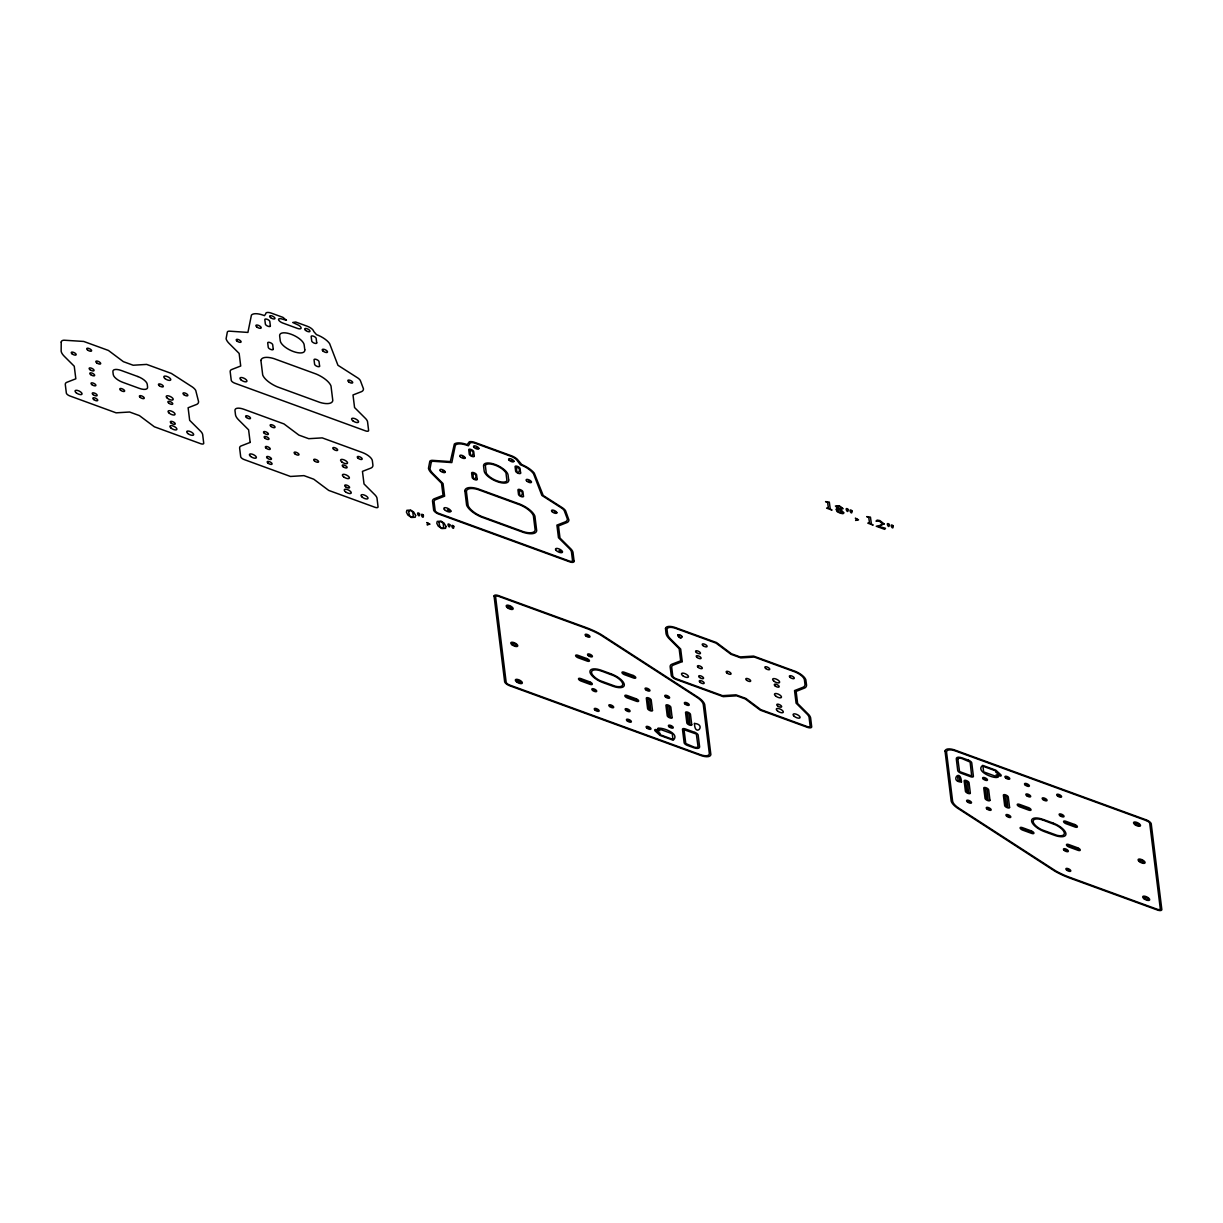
<?xml version="1.0" encoding="UTF-8"?>
<svg xmlns="http://www.w3.org/2000/svg" width="1223" height="1223" viewBox="0 0 1223 1223"><rect width="100%" height="100%" fill="white"/><g stroke="black" fill="none" stroke-linecap="round" stroke-linejoin="round"><path stroke-width="1.5" d="M476.221 447.496L478.881 448.459M511.26 460.276L513.92 461.254M462.462 456.836L465.122 457.799M528.779 481.036L531.455 482M442.558 470.993L445.233 471.971M554.187 511.734L556.847 512.697M447.373 509.823L450.874 511.107M558.987 550.564L562.488 551.833M672.94 739.395L660.282 734.778L660.084 733.387L656.292 730.635L659.747 730.727L659.564 729.122L672.253 733.754L672.956 739.395M260.912 360.449L262.7 374.941A17.458 6.986 26 0 0 277.3 386.85L319.906 402.413A17.458 6.986 26 0 0 332.794 400.517L331.005 386.025A17.458 6.986 26 0 0 316.405 374.116L273.799 358.568A17.458 6.986 26 0 0 260.912 360.449M464.816 490.606L466.605 505.099A17.458 6.986 26 0 0 481.205 517.008L523.811 532.555A17.458 6.986 26 0 0 536.698 530.675L534.91 516.182A17.458 6.986 26 0 0 520.31 504.273L477.704 488.726A17.458 6.986 26 0 0 464.816 490.606M466.376 491.279L468.149 505.573A15.746 6.314 26 0 0 481.312 516.305L523.52 531.715A15.746 6.314 26 0 0 535.139 530.018L533.381 515.724A15.746 6.314 26 0 0 520.203 504.977L478.01 489.582A15.746 6.314 26 0 0 466.376 491.279M494.046 595.968L504.671 681.93A5.32 2.125 26 0 0 509.12 685.568L701.956 755.906A12.077 4.831 26 0 0 710.869 754.606L704.708 704.494A14.6 5.84 26 0 0 698.73 697.706L600.906 634.355A40.512 16.22 26 0 0 586.276 627.598L497.96 595.402A5.32 2.125 26 0 0 494.046 595.968M574.091 561.189L574.091 561.464A5.32 2.125 26 0 1 570.163 562.03L438.109 513.859A5.32 2.125 26 0 1 433.661 510.22L432.514 501.109A13.331 5.335 26 0 1 434.272 498.755L443.032 495.346L441.534 483.268L430.955 472.659A17.948 7.185 26 0 1 428.463 468.317L429.808 461.27A8.072 3.226 26 0 1 432.407 460.337L450.339 461.575L454.36 443.98A16.403 6.574 26 0 1 465.81 444.148L467.14 444.606L469.311 441.793A8.316 3.333 26 0 1 474.157 442.176L512.131 456.026A8.316 3.333 26 0 1 517.36 459.328L521.793 464.572A16.403 6.574 26 0 1 534.283 473.133L543.211 495.468L562.519 507.82A8.072 3.226 26 0 1 565.622 510.832L568.924 519.989A17.917 7.17 26 0 1 567.334 522.42L558.498 525.936L559.996 538.028L571.217 549.249A13.361 5.351 26 0 1 573.006 552.383L574.091 561.189M665.495 628.515L666.015 633.376A17.886 7.17 26 0 0 668.584 638.116L679.147 648.725L680.661 660.817L671.901 664.211A13.285 5.32 26 0 0 670.158 666.887L671.289 675.677A5.32 2.125 26 0 0 675.723 679.3L723.221 696.651L736.674 695.826L745.342 698.99L760.324 710.196L807.776 727.486A5.32 2.125 26 0 0 811.705 726.921L810.62 717.84A13.361 5.351 26 0 0 808.846 714.706L797.625 703.485L796.127 691.408L804.948 687.876A17.948 7.185 26 0 0 806.553 685.048L805.819 679.713A12.016 4.816 26 0 0 795.76 671.503L753.628 656.094L740.144 656.919L731.476 653.755L716.525 642.549L674.377 627.216A12.016 4.816 26 0 0 665.495 628.515M684.039 729.825L685.782 743.553L694.022 747.07A5.427 2.171 26 0 0 698.027 746.489L696.346 734.045L684.07 729.749M945.027 751.014L951.173 801.126A14.6 5.84 26 0 0 957.15 807.914L1054.975 871.265A40.512 16.22 26 0 0 1069.605 878.022L1157.921 910.218A5.32 2.125 26 0 0 1161.85 909.652L1151.225 823.675A5.32 2.125 26 0 0 1146.777 820.052L953.94 749.714A12.077 4.831 26 0 0 945.027 751.014M957.854 759.131L959.551 771.575L971.689 775.994L970.114 762.067L961.859 758.55A5.427 2.171 26 0 0 957.854 759.131M61.226 342.104L61.15 351.108A16.189 6.482 26 0 0 64.33 356.336L74.251 366.227L75.826 378.794L67.143 382.188A11.588 4.647 26 0 0 65.308 384.634L66.348 393.087A3.608 1.452 26 0 0 69.849 395.946L116.124 412.839L129.592 412.013L139.391 415.591L154.373 426.796L200.633 443.674A3.608 1.452 26 0 0 203.721 443.215L202.651 434.471A11.588 4.647 26 0 0 200.052 430.679L189.672 420.345L188.113 407.763L196.414 404.523A16.189 6.482 26 0 0 198.569 401.618L195.741 390.458A9.738 3.898 26 0 0 192.531 387.095L171.327 373.412L146.653 364.408L133.169 365.234L123.355 361.656L108.419 350.451L83.714 341.446L64.055 340.208A9.738 3.898 26 0 0 61.41 341.431L61.226 342.104M408.543 511.29L409.522 515.724L411.417 517.161L413.374 516.809L412.793 512.208L410.638 510.434L408.543 511.29M438.904 522.374L439.883 526.807L441.778 528.244L443.75 527.893L443.154 523.276L440.999 521.502L438.904 522.374M828.323 507.56L826.641 508.141L832.022 510.113L830.249 508.967L829.316 502.133L825.586 501.598L827.619 502.638L828.323 507.56M869.461 522.573L867.795 523.154L873.161 525.126L871.403 523.994L870.455 517.146L866.74 516.61L868.758 517.65L869.461 522.573M423.387 515.28C423.8 521.029 419.046 512.223 423.036 514.745L423.387 515.28M453.764 526.349C454.161 532.112 449.407 523.306 453.412 525.829L453.764 526.349M851.957 510.924C852.355 516.687 847.615 507.881 851.605 510.404L851.957 510.924M893.111 525.936C893.509 531.699 888.754 522.894 892.759 525.416L893.111 525.936M999.604 774.878L996.149 774.893L996.164 776.467L983.644 771.866L982.94 766.225L995.614 770.842L995.812 772.233L999.604 774.878M286.396 320.273L282.238 319.081A4.296 1.712 26 0 0 278.554 319.616A4.296 1.712 26 0 0 282.727 323.01L297.434 328.391A4.296 1.712 26 0 0 301.118 327.84A4.296 1.712 26 0 0 296.944 324.447L292.725 322.475L295.706 322.016L307.325 326.266A6.604 2.645 26 0 1 313.745 331.494L316.467 334.613A14.707 5.886 26 0 1 329.629 343.632L337.945 365.28L357.819 377.983A6.314 2.522 26 0 1 360.464 380.827L363.46 388.822A16.189 6.482 26 0 1 361.305 391.727L353.004 394.968L354.563 407.549L364.943 417.899A11.588 4.647 26 0 1 367.542 421.69L368.612 430.435A3.608 1.452 26 0 1 365.524 430.878L234.74 383.166A3.608 1.452 26 0 1 231.239 380.307L230.169 371.563A11.588 4.647 26 0 1 232.034 369.392L240.717 366.013L239.142 353.432L229.221 343.541A16.189 6.482 26 0 1 226.102 338.71L227.295 332.228A6.314 2.522 26 0 1 229.45 331.158L247.917 332.427L251.418 315.121A14.707 5.886 26 0 1 263.511 315.289L264.474 315.641L265.681 313.959A6.604 2.645 26 0 1 271.338 313.134L282.956 317.368L286.396 320.273M470.32 450.278C469.357 461.683 477.016 451.455 470.32 450.278M473.209 473.53C472.261 484.965 479.859 474.692 473.209 473.53M485.317 465.413L486.28 473.102A11.695 4.678 26 0 0 497.088 480.853A11.695 4.678 26 0 0 506.934 480.639L505.97 472.949A11.695 4.678 26 0 0 495.162 465.199A11.695 4.678 26 0 0 485.317 465.413M516.672 467.186C515.724 478.606 523.337 468.348 516.672 467.186M519.546 490.454C518.598 501.873 526.211 491.6 519.546 490.454M577.21 656.139L587.85 660.252L577.21 656.139M586.673 635.303L588.416 636.159L586.673 635.303M580.084 679.407L590.724 683.504L580.161 679.315M589.119 654.993L590.847 655.849L589.119 654.993M593.415 689.772L595.142 690.628L593.415 689.772M595.846 709.462L597.588 710.318L595.846 709.462M610.399 705.839L612.127 706.695L610.399 705.839M623.562 673.047L634.202 677.16L623.562 673.047M626.436 696.315L637.076 700.427L626.436 696.315M626.757 709.753L628.484 710.594L626.833 709.676M628.056 720.271L629.784 721.127L628.133 720.209M646.646 689.161L648.389 690.017L646.722 689.084M647.9 698.73L649.153 709.111L650.712 710.028L649.673 699.525L647.976 698.654M647.67 727.44L649.413 728.281L647.67 727.44M658.02 728.373L658.142 729.779L655.314 729.55A2.691 1.07 26 0 0 655.528 731.293L659.992 735.405L673.2 740.236C680.722 733.54 661.75 727.012 658.02 728.373M666.321 696.346L668.048 697.186L666.397 696.269M677.741 635.257C681.272 641.433 684.834 634.294 677.741 635.257C681.058 641.234 685.018 634.63 677.848 635.15M667.529 705.885L668.767 716.265L670.326 717.182L669.287 706.68L667.529 705.885M669.975 726.233L671.702 727.074L670.051 726.156M685.935 703.5L687.662 704.356L686.011 703.424M687.143 713.04L688.381 723.435L689.955 724.352L688.916 713.85L687.219 712.963M694.45 723.45C694.863 737.989 706.97 724.383 694.45 723.45M961.477 781.971C949.231 781.971 960.468 767.249 961.477 781.971M965.727 781.39L966.98 791.77L968.54 792.687L967.5 782.185L965.803 781.314M968.219 801.264L969.946 802.12L968.295 801.187M984.179 778.547L985.921 779.387L984.179 778.547M985.356 788.545L986.594 798.94L988.153 799.857L987.114 789.355L985.356 788.545M987.832 808.434L989.575 809.274L987.832 808.434M997.907 777.048C995.461 779.51 974.425 771.499 982.696 765.369L995.904 770.215L1000.353 774.327A2.691 1.07 26 0 1 1000.567 776.07L997.754 775.841L997.907 777.048M1006.483 777.339L1008.211 778.18L1006.483 777.339M1004.97 795.699L1006.208 806.095L1007.783 807.012L1006.743 796.509L1005.046 795.638M1007.507 815.603L1009.235 816.46L1007.507 815.603M1018.82 805.193L1029.46 809.305L1018.82 805.193M1026.097 784.493L1027.824 785.349L1026.173 784.417M1021.694 828.46L1032.334 832.573L1021.771 828.384M1027.396 795.026L1029.139 795.867L1027.396 795.026M1043.754 798.925L1045.497 799.781L1043.754 798.925M1058.308 795.302L1060.035 796.158L1058.308 795.302M1060.738 814.992L1062.466 815.848L1060.815 814.915M1065.157 822.116L1075.797 826.213L1065.233 822.024M1065.034 849.771L1066.777 850.627L1065.034 849.771M1068.031 845.368L1078.671 849.481L1068.031 845.368M1067.48 869.461L1069.208 870.317L1067.48 869.461M419.535 513.874C419.749 519.576 415.361 510.832 419.168 513.339L419.535 513.874M449.896 524.942C450.125 530.66 445.738 521.9 449.544 524.422L449.896 524.942M848.105 509.517C848.319 515.219 843.931 506.475 847.738 508.997L848.105 509.517M889.243 524.529C889.473 530.247 885.085 521.487 888.892 524.01L889.243 524.529M431.199 462.386L430.007 468.868A16.189 6.482 26 0 0 433.125 473.698L443.062 483.589L444.622 496.171L435.938 499.55A11.588 4.647 26 0 0 434.073 501.72L435.143 510.465A3.608 1.452 26 0 0 438.644 513.324L569.429 561.036A3.608 1.452 26 0 0 572.532 560.593L571.447 551.833A11.588 4.647 26 0 0 568.848 548.042L558.468 537.707L556.908 525.126L565.209 521.885A16.189 6.482 26 0 0 567.365 518.98L564.369 510.985A6.314 2.522 26 0 0 561.724 508.141L541.85 495.437L533.534 473.79A14.707 5.886 26 0 0 520.371 464.771L516.656 459.848A6.604 2.645 26 0 0 511.229 456.424L475.243 443.292A6.604 2.645 26 0 0 470.198 442.894L468.378 445.799L467.415 445.447A14.707 5.886 26 0 0 455.338 445.264L451.822 462.584L433.355 461.3A6.314 2.522 26 0 0 431.199 462.386M415.637 515.418L415.178 517.268L411.417 517.482L407.871 515.036L406.418 512.162L406.892 510.312L410.607 510.083L413.664 511.994L415.637 515.418M445.998 526.501L445.554 528.351L441.778 528.565L438.231 526.119L436.779 523.23L437.253 521.395L440.968 521.166L444.025 523.077L445.998 526.501M959.902 781.359L958.144 780.794L957.594 776.467L959.336 777.094L959.902 781.359M837.663 509.685L838.229 511.841L842.54 512.743L838.856 509.349L837.663 509.685M841.653 508.065L839.926 509.013L836.899 506.2L839.192 506.032L841.653 508.065M884.137 523.933L878.404 526.272L885.513 528.305L884.672 529.33L876.249 526.257L881.126 525.187L882.395 523.765L879.383 521.181L876.004 521.105L877.181 520.096L879.841 520.57L884.137 523.933M836.272 509.196L836.792 511.367L840.048 513.156L842.983 513.721L843.977 512.85L840.446 509.395L843.151 508.661L839.131 505.726L835.416 506.001L838.336 508.967L836.272 509.196M429.12 524.025L427.041 524.789L429.961 524.178L426.766 522.557L429.12 524.025M857.69 519.683L855.611 520.432L858.531 519.836L855.336 518.2L857.69 519.683M250.165 442.42L241.481 445.799A11.588 4.647 26 0 0 239.647 448.26L240.686 456.714A3.608 1.452 26 0 0 244.187 459.573L290.478 476.466L303.931 475.625L313.745 479.202L328.712 490.408L374.972 507.285A3.608 1.452 26 0 0 378.06 506.842L376.99 498.097A11.588 4.647 26 0 0 374.391 494.306L364.026 483.956L362.451 471.375L370.768 468.149A16.189 6.482 26 0 0 372.923 465.229L372.358 460.689A10.319 4.128 26 0 0 362.344 452.51L322.215 437.88L308.731 438.69L298.916 435.113L283.981 423.922L243.82 409.262A10.319 4.128 26 0 0 234.984 410.561L235.489 414.735A16.189 6.482 26 0 0 238.684 419.948L248.605 429.839L250.165 442.42M682.251 661.628L673.567 665.006A11.588 4.647 26 0 0 671.717 667.468L672.757 675.922A3.608 1.452 26 0 0 676.273 678.78L722.548 695.658L736.001 694.832L745.816 698.409L760.798 709.615L807.042 726.493A3.608 1.452 26 0 0 810.146 726.049L809.076 717.305A11.588 4.647 26 0 0 806.477 713.513L796.097 703.164L794.537 690.582L802.838 687.341A16.189 6.482 26 0 0 804.994 684.437L804.428 679.896A10.319 4.128 26 0 0 794.43 671.717L754.301 657.072L740.802 657.898L731.002 654.32L716.051 643.13L675.891 628.469A10.319 4.128 26 0 0 667.055 629.769L667.575 633.942A16.189 6.482 26 0 0 670.754 639.155L680.676 649.046L682.251 661.628M601.67 671.152L598.827 670.296A11.695 4.678 26 0 0 591.535 672.589A11.695 4.678 26 0 0 600.096 680.661L615.444 686.256A11.695 4.678 26 0 0 622.736 683.963A11.695 4.678 26 0 0 614.16 675.891L601.67 671.152M1043.28 820.22L1040.437 819.364A11.695 4.678 26 0 0 1033.16 821.657A11.695 4.678 26 0 0 1041.721 829.729L1057.069 835.324A11.695 4.678 26 0 0 1064.346 833.031A11.695 4.678 26 0 0 1055.785 824.959L1043.28 820.22M137.802 376.531L121.215 370.477A9.708 3.883 26 0 0 112.898 371.7L113.25 374.605A9.708 3.883 26 0 0 122.682 382.295L139.254 388.348A9.708 3.883 26 0 0 147.586 387.125L147.234 384.221A9.708 3.883 26 0 0 137.802 376.531M1146.241 820.587L955.469 750.983A10.38 4.158 26 0 0 946.571 752.283L952.61 801.111A12.903 5.167 26 0 0 958.878 808.204L1055.587 870.807A38.677 15.486 26 0 0 1069.544 877.243L1157.203 909.224A3.608 1.452 26 0 0 1160.291 908.781L1149.742 823.446A3.608 1.452 26 0 0 1146.241 820.587M968.478 760.186L962.409 757.97A7.139 2.859 26 0 0 956.294 758.871L957.731 770.551A3.363 1.345 26 0 0 961.003 773.211L970.512 776.681A3.363 1.345 26 0 0 973.401 776.269L971.75 762.862A3.363 1.345 26 0 0 968.478 760.186M586.352 628.377L498.694 596.396A3.608 1.452 26 0 0 495.605 596.839L506.154 682.174A3.608 1.452 26 0 0 509.655 685.033L700.412 754.637A10.38 4.158 26 0 0 709.309 753.337L703.271 704.509A12.903 5.167 26 0 0 697.018 697.416L600.31 634.813A38.677 15.486 26 0 0 586.352 628.377M1028.39 807.608L1019.569 804.398A2.721 1.085 26 0 0 1017.23 804.734A2.721 1.085 26 0 0 1019.875 806.89L1028.711 810.115A2.721 1.085 26 0 0 1031.035 809.779A2.721 1.085 26 0 0 1028.39 807.608M1074.742 824.531L1065.906 821.306A2.721 1.085 26 0 0 1063.567 821.642A2.721 1.085 26 0 0 1066.227 823.798L1075.048 827.023A2.721 1.085 26 0 0 1077.387 826.687A2.721 1.085 26 0 0 1074.742 824.531M1052.896 822.987L1043.081 819.41A13.422 5.366 26 0 0 1031.585 821.076A13.422 5.366 26 0 0 1044.61 831.716L1054.425 835.294A13.422 5.366 26 0 0 1065.921 833.612A13.422 5.366 26 0 0 1052.896 822.987M586.795 658.555L577.959 655.329A2.721 1.085 26 0 0 575.62 655.681A2.721 1.085 26 0 0 578.265 657.836L587.101 661.062A2.721 1.085 26 0 0 589.44 660.71A2.721 1.085 26 0 0 586.795 658.555M633.132 675.463L624.311 672.253A2.721 1.085 26 0 0 621.972 672.589A2.721 1.085 26 0 0 624.617 674.744L633.453 677.97A2.721 1.085 26 0 0 635.777 677.634A2.721 1.085 26 0 0 633.132 675.463M611.271 673.904L601.471 670.326A13.422 5.366 26 0 0 589.96 672.008A13.422 5.366 26 0 0 602.985 682.633L612.799 686.21A13.422 5.366 26 0 0 624.296 684.544A13.422 5.366 26 0 0 611.271 673.904M1031.264 830.876L1022.443 827.65A2.721 1.085 26 0 0 1020.104 827.986A2.721 1.085 26 0 0 1022.749 830.157L1031.585 833.367A2.721 1.085 26 0 0 1033.924 833.031A2.721 1.085 26 0 0 1031.264 830.876M1077.616 847.784L1068.795 844.558A2.721 1.085 26 0 0 1066.456 844.91A2.721 1.085 26 0 0 1069.101 847.065L1077.922 850.291A2.721 1.085 26 0 0 1080.261 849.939A2.721 1.085 26 0 0 1077.616 847.784M589.669 681.822L580.833 678.597A2.721 1.085 26 0 0 578.494 678.933A2.721 1.085 26 0 0 581.154 681.089L589.975 684.314A2.721 1.085 26 0 0 592.314 683.978A2.721 1.085 26 0 0 589.669 681.822M636.006 698.73L627.185 695.505A2.721 1.085 26 0 0 624.846 695.841A2.721 1.085 26 0 0 627.491 698.012L636.327 701.222A2.721 1.085 26 0 0 638.666 700.886A2.721 1.085 26 0 0 636.006 698.73M694.893 732.409L685.369 728.939A3.363 1.345 26 0 0 682.48 729.351L684.146 742.758A3.363 1.345 26 0 0 687.402 745.434L693.487 747.65A7.139 2.859 26 0 0 699.602 746.749L698.15 735.069A3.363 1.345 26 0 0 694.893 732.409M1009.571 807.363L1008.287 797.029A2.691 1.07 26 0 0 1005.688 794.904A2.691 1.07 26 0 0 1003.38 795.24L1004.664 805.575A2.691 1.07 26 0 0 1007.263 807.7A2.691 1.07 26 0 0 1009.571 807.363M989.942 800.209L988.673 789.875A2.691 1.07 26 0 0 986.059 787.75A2.691 1.07 26 0 0 983.766 788.071L985.05 798.42A2.691 1.07 26 0 0 987.649 800.545A2.691 1.07 26 0 0 989.942 800.209M970.328 793.054L969.044 782.705A2.691 1.07 26 0 0 966.445 780.58A2.691 1.07 26 0 0 964.152 780.916L965.421 791.25A2.691 1.07 26 0 0 968.035 793.391A2.691 1.07 26 0 0 970.328 793.054M691.744 724.704L690.46 714.354A2.691 1.07 26 0 0 687.861 712.229A2.691 1.07 26 0 0 685.553 712.566L686.837 722.915A2.691 1.07 26 0 0 689.436 725.04A2.691 1.07 26 0 0 691.744 724.704M672.115 717.534L670.846 707.2A2.691 1.07 26 0 0 668.232 705.075A2.691 1.07 26 0 0 665.939 705.411L667.223 715.745A2.691 1.07 26 0 0 669.822 717.87A2.691 1.07 26 0 0 672.115 717.534M652.501 710.38L651.217 700.045A2.691 1.07 26 0 0 648.618 697.92A2.691 1.07 26 0 0 646.325 698.257L647.594 708.591A2.691 1.07 26 0 0 650.208 710.716A2.691 1.07 26 0 0 652.501 710.38M520.616 472.965L520.065 468.547A2.721 1.085 26 0 0 517.421 466.376A2.721 1.085 26 0 0 515.082 466.727L515.632 471.145A2.721 1.085 26 0 0 518.277 473.316A2.721 1.085 26 0 0 520.616 472.965M523.49 496.232L522.94 491.799A2.721 1.085 26 0 0 520.295 489.643A2.721 1.085 26 0 0 517.956 489.98L518.506 494.413A2.721 1.085 26 0 0 521.151 496.569A2.721 1.085 26 0 0 523.49 496.232M508.692 479.966L508.08 475.044A13.422 5.366 26 0 0 495.055 464.419A13.422 5.366 26 0 0 483.559 466.085L484.17 471.008A13.422 5.366 26 0 0 497.195 481.648A13.422 5.366 26 0 0 508.692 479.966M474.264 456.057L473.729 451.623A2.721 1.085 26 0 0 471.084 449.468A2.721 1.085 26 0 0 468.745 449.804L469.28 454.237A2.721 1.085 26 0 0 471.94 456.408A2.721 1.085 26 0 0 474.264 456.057M477.153 479.324L476.603 474.891A2.721 1.085 26 0 0 473.958 472.735A2.721 1.085 26 0 0 471.619 473.072L472.17 477.505A2.721 1.085 26 0 0 474.814 479.661A2.721 1.085 26 0 0 477.153 479.324M316.711 342.822L316.161 338.389A2.721 1.085 26 0 0 313.516 336.218A2.721 1.085 26 0 0 311.177 336.57L311.727 341.003A2.721 1.085 26 0 0 314.372 343.159A2.721 1.085 26 0 0 316.711 342.822M319.585 366.074L319.035 361.641A2.721 1.085 26 0 0 316.39 359.486A2.721 1.085 26 0 0 314.051 359.822L314.601 364.255A2.721 1.085 26 0 0 317.246 366.411A2.721 1.085 26 0 0 319.585 366.074M304.787 349.809L304.175 344.886A13.422 5.366 26 0 0 291.15 334.261A13.422 5.366 26 0 0 279.654 335.943L280.266 340.865A13.422 5.366 26 0 0 293.291 351.49A13.422 5.366 26 0 0 304.787 349.809M270.359 325.899L269.809 321.466A2.721 1.085 26 0 0 267.164 319.31A2.721 1.085 26 0 0 264.825 319.662L265.376 324.08A2.721 1.085 26 0 0 268.02 326.251A2.721 1.085 26 0 0 270.359 325.899M273.233 349.167L272.698 344.733A2.721 1.085 26 0 0 270.038 342.578A2.721 1.085 26 0 0 267.715 342.914L268.25 347.347A2.721 1.085 26 0 0 270.91 349.503A2.721 1.085 26 0 0 273.233 349.167M164.967 378.564A3.837 1.529 26 0 0 170.731 379.925A3.837 1.529 26 0 0 166.175 376.21A3.837 1.529 26 0 0 164.967 378.564M168.698 403.086A2.691 1.07 26 0 0 172.733 404.033A2.691 1.07 26 0 0 169.554 401.434A2.691 1.07 26 0 0 168.698 403.086M93.086 394.601A2.691 1.07 26 0 0 97.121 395.549A2.691 1.07 26 0 0 93.926 392.935A2.691 1.07 26 0 0 93.086 394.601M76.239 392.797A3.837 1.529 26 0 0 82.002 394.142A3.837 1.529 26 0 0 77.446 390.427A3.837 1.529 26 0 0 76.239 392.797M187.868 433.523A3.837 1.529 26 0 0 193.616 434.884A3.837 1.529 26 0 0 189.061 431.169A3.837 1.529 26 0 0 187.868 433.523M93.682 399.524A2.691 1.07 26 0 0 97.718 400.456A2.691 1.07 26 0 0 94.523 397.857A2.691 1.07 26 0 0 93.682 399.524M171.098 428.126A3.837 1.529 26 0 0 176.846 429.472A3.837 1.529 26 0 0 172.29 425.757A3.837 1.529 26 0 0 171.098 428.126M171.174 423.097A2.691 1.07 26 0 0 175.21 424.045A2.691 1.07 26 0 0 172.03 421.431A2.691 1.07 26 0 0 171.174 423.097M72.096 353.86A2.691 1.07 26 0 0 76.132 354.808A2.691 1.07 26 0 0 72.952 352.193A2.691 1.07 26 0 0 72.096 353.86M159.265 385.658A2.691 1.07 26 0 0 163.301 386.606A2.691 1.07 26 0 0 160.106 384.007A2.691 1.07 26 0 0 159.265 385.658M91.832 384.588A2.691 1.07 26 0 0 95.868 385.535A2.691 1.07 26 0 0 92.673 382.937A2.691 1.07 26 0 0 91.832 384.588M90.609 374.59A2.691 1.07 26 0 0 94.645 375.537A2.691 1.07 26 0 0 91.45 372.939A2.691 1.07 26 0 0 90.609 374.59M183.786 394.601A2.691 1.07 26 0 0 187.822 395.549A2.691 1.07 26 0 0 184.627 392.95A2.691 1.07 26 0 0 183.786 394.601M169.248 413.191A3.837 1.529 26 0 0 175.011 414.551A3.837 1.529 26 0 0 170.456 410.821A3.837 1.529 26 0 0 169.248 413.191M120.588 390.229A2.691 1.07 26 0 0 124.624 391.177A2.691 1.07 26 0 0 121.429 388.578A2.691 1.07 26 0 0 120.588 390.229M89.982 369.667A2.691 1.07 26 0 0 94.018 370.615A2.691 1.07 26 0 0 90.838 368.001A2.691 1.07 26 0 0 89.982 369.667M167.398 398.27A3.837 1.529 26 0 0 173.162 399.615A3.837 1.529 26 0 0 168.606 395.9A3.837 1.529 26 0 0 167.398 398.27M140.202 397.383A2.691 1.07 26 0 0 144.238 398.331A2.691 1.07 26 0 0 141.042 395.732A2.691 1.07 26 0 0 140.202 397.383M87.552 349.977A2.691 1.07 26 0 0 91.587 350.909A2.691 1.07 26 0 0 88.392 348.31A2.691 1.07 26 0 0 87.552 349.977M96.632 362.803A2.691 1.07 26 0 0 100.668 363.751A2.691 1.07 26 0 0 97.473 361.152A2.691 1.07 26 0 0 96.632 362.803M352.759 420.743A3.837 1.529 26 0 0 358.522 422.088A3.837 1.529 26 0 0 353.967 418.373A3.837 1.529 26 0 0 352.759 420.743M256.784 326.938A2.92 1.162 26 0 0 261.172 327.963A2.92 1.162 26 0 0 257.701 325.135A2.92 1.162 26 0 0 256.784 326.938M348.647 381.805A2.691 1.07 26 0 0 352.683 382.753A2.691 1.07 26 0 0 349.488 380.154A2.691 1.07 26 0 0 348.647 381.805M241.145 380.017A3.837 1.529 26 0 0 246.893 381.362A3.837 1.529 26 0 0 242.337 377.647A3.837 1.529 26 0 0 241.145 380.017M237.033 341.079A2.691 1.07 26 0 0 241.069 342.027A2.691 1.07 26 0 0 237.889 339.428A2.691 1.07 26 0 0 237.033 341.079M323.117 351.139A2.92 1.162 26 0 0 327.489 352.163A2.92 1.162 26 0 0 324.034 349.335A2.92 1.162 26 0 0 323.117 351.139M270.543 317.598A2.92 1.162 26 0 0 274.93 318.622A2.92 1.162 26 0 0 271.46 315.794A2.92 1.162 26 0 0 270.543 317.598M305.582 330.378A2.92 1.162 26 0 0 309.969 331.402A2.92 1.162 26 0 0 306.499 328.574A2.92 1.162 26 0 0 305.582 330.378M1057.543 795.974A2.691 1.07 26 0 0 1061.579 796.907A2.691 1.07 26 0 0 1058.384 794.308A2.691 1.07 26 0 0 1057.543 795.974M1139.286 861.558A3.837 1.529 26 0 0 1145.049 862.903A3.837 1.529 26 0 0 1140.493 859.188A3.837 1.529 26 0 0 1139.286 861.558M1059.974 815.665A2.691 1.07 26 0 0 1064.01 816.612A2.691 1.07 26 0 0 1060.83 813.998A2.691 1.07 26 0 0 1059.974 815.665M1064.285 850.444A2.691 1.07 26 0 0 1068.321 851.376A2.691 1.07 26 0 0 1065.126 848.777A2.691 1.07 26 0 0 1064.285 850.444M1143.872 898.645A3.837 1.529 26 0 0 1149.635 899.99A3.837 1.529 26 0 0 1145.08 896.276A3.837 1.529 26 0 0 1143.872 898.645M1066.716 870.134A2.691 1.07 26 0 0 1070.752 871.082A2.691 1.07 26 0 0 1067.557 868.468A2.691 1.07 26 0 0 1066.716 870.134M1134.699 824.47A3.837 1.529 26 0 0 1140.463 825.831A3.837 1.529 26 0 0 1135.907 822.116A3.837 1.529 26 0 0 1134.699 824.47M1026.647 795.684A2.691 1.07 26 0 0 1030.668 796.632A2.691 1.07 26 0 0 1027.488 794.033A2.691 1.07 26 0 0 1026.647 795.684M1006.743 816.261A2.691 1.07 26 0 0 1010.779 817.209A2.691 1.07 26 0 0 1007.584 814.61A2.691 1.07 26 0 0 1006.743 816.261M983.43 779.204A2.691 1.07 26 0 0 987.465 780.152A2.691 1.07 26 0 0 984.27 777.553A2.691 1.07 26 0 0 983.43 779.204M1025.333 785.151A2.691 1.07 26 0 0 1029.369 786.099A2.691 1.07 26 0 0 1026.189 783.5A2.691 1.07 26 0 0 1025.333 785.151M1005.719 777.996A2.691 1.07 26 0 0 1009.755 778.944A2.691 1.07 26 0 0 1006.56 776.345A2.691 1.07 26 0 0 1005.719 777.996M1043.005 799.597A2.691 1.07 26 0 0 1047.041 800.53A2.691 1.07 26 0 0 1043.846 797.931A2.691 1.07 26 0 0 1043.005 799.597M967.454 801.936A2.691 1.07 26 0 0 971.49 802.869A2.691 1.07 26 0 0 968.295 800.27A2.691 1.07 26 0 0 967.454 801.936M987.083 809.091A2.691 1.07 26 0 0 991.119 810.039A2.691 1.07 26 0 0 987.924 807.425A2.691 1.07 26 0 0 987.083 809.091M1144.911 898.492A2.11 0.841 26 0 0 1148.091 899.226A2.11 0.841 26 0 0 1145.584 897.178A2.11 0.841 26 0 0 1144.911 898.492M1140.325 861.405A2.11 0.841 26 0 0 1143.505 862.154A2.11 0.841 26 0 0 1140.998 860.105A2.11 0.841 26 0 0 1140.325 861.405M1135.739 824.317A2.11 0.841 26 0 0 1138.919 825.066A2.11 0.841 26 0 0 1136.412 823.018A2.11 0.841 26 0 0 1135.739 824.317M511.963 644.735A3.837 1.529 26 0 0 517.711 646.096A3.837 1.529 26 0 0 513.156 642.365A3.837 1.529 26 0 0 511.963 644.735M592.651 690.429A2.691 1.07 26 0 0 596.686 691.377A2.691 1.07 26 0 0 593.507 688.778A2.691 1.07 26 0 0 592.651 690.429M588.355 655.65A2.691 1.07 26 0 0 592.391 656.598A2.691 1.07 26 0 0 589.196 653.999A2.691 1.07 26 0 0 588.355 655.65M507.377 607.663A3.837 1.529 26 0 0 513.125 609.008A3.837 1.529 26 0 0 508.569 605.293A3.837 1.529 26 0 0 507.377 607.663M585.924 635.96A2.691 1.07 26 0 0 589.96 636.908A2.691 1.07 26 0 0 586.765 634.309A2.691 1.07 26 0 0 585.924 635.96M595.097 710.135A2.691 1.07 26 0 0 599.117 711.067A2.691 1.07 26 0 0 595.937 708.469A2.691 1.07 26 0 0 595.097 710.135M516.534 681.822A3.837 1.529 26 0 0 522.297 683.168A3.837 1.529 26 0 0 517.742 679.453A3.837 1.529 26 0 0 516.534 681.822M625.993 710.41A2.691 1.07 26 0 0 630.028 711.358A2.691 1.07 26 0 0 626.833 708.744A2.691 1.07 26 0 0 625.993 710.41M645.882 689.833A2.691 1.07 26 0 0 649.917 690.781A2.691 1.07 26 0 0 646.738 688.167A2.691 1.07 26 0 0 645.882 689.833M669.21 726.89A2.691 1.07 26 0 0 673.246 727.838A2.691 1.07 26 0 0 670.051 725.239A2.691 1.07 26 0 0 669.21 726.89M627.292 720.943A2.691 1.07 26 0 0 631.328 721.891A2.691 1.07 26 0 0 628.148 719.277A2.691 1.07 26 0 0 627.292 720.943M646.921 728.098A2.691 1.07 26 0 0 650.957 729.046A2.691 1.07 26 0 0 647.762 726.447A2.691 1.07 26 0 0 646.921 728.098M609.635 706.497A2.691 1.07 26 0 0 613.671 707.444A2.691 1.07 26 0 0 610.476 704.845A2.691 1.07 26 0 0 609.635 706.497M685.17 704.158A2.691 1.07 26 0 0 689.206 705.105A2.691 1.07 26 0 0 686.027 702.506A2.691 1.07 26 0 0 685.17 704.158M665.557 697.003A2.691 1.07 26 0 0 669.592 697.951A2.691 1.07 26 0 0 666.397 695.352A2.691 1.07 26 0 0 665.557 697.003M513.003 644.582A2.11 0.841 26 0 0 516.167 645.331A2.11 0.841 26 0 0 513.66 643.283A2.11 0.841 26 0 0 513.003 644.582M508.416 607.51A2.11 0.841 26 0 0 511.581 608.244A2.11 0.841 26 0 0 509.074 606.195A2.11 0.841 26 0 0 508.416 607.51M517.589 681.67A2.11 0.841 26 0 0 520.753 682.419A2.11 0.841 26 0 0 518.246 680.37A2.11 0.841 26 0 0 517.589 681.67M343.052 466.697A2.691 1.07 26 0 0 347.087 467.645A2.691 1.07 26 0 0 343.892 465.046A2.691 1.07 26 0 0 343.052 466.697M294.926 453.84A2.691 1.07 26 0 0 298.962 454.788A2.691 1.07 26 0 0 295.767 452.189A2.691 1.07 26 0 0 294.926 453.84M358.125 458.228A2.691 1.07 26 0 0 362.161 459.175A2.691 1.07 26 0 0 358.981 456.561A2.691 1.07 26 0 0 358.125 458.228M264.336 433.278A2.691 1.07 26 0 0 268.372 434.226A2.691 1.07 26 0 0 265.177 431.627A2.691 1.07 26 0 0 264.336 433.278M264.963 438.201A2.691 1.07 26 0 0 268.984 439.149A2.691 1.07 26 0 0 265.804 436.55A2.691 1.07 26 0 0 264.963 438.201M314.54 461.01A2.691 1.07 26 0 0 318.576 461.942A2.691 1.07 26 0 0 315.396 459.344A2.691 1.07 26 0 0 314.54 461.01M345.528 486.708A2.691 1.07 26 0 0 349.564 487.656A2.691 1.07 26 0 0 346.369 485.057A2.691 1.07 26 0 0 345.528 486.708M267.424 458.212A2.691 1.07 26 0 0 271.46 459.16A2.691 1.07 26 0 0 268.28 456.561A2.691 1.07 26 0 0 267.424 458.212M268.02 463.135A2.691 1.07 26 0 0 272.056 464.083A2.691 1.07 26 0 0 268.877 461.484A2.691 1.07 26 0 0 268.02 463.135M345.436 491.738A3.837 1.529 26 0 0 351.2 493.083A3.837 1.529 26 0 0 346.644 489.368A3.837 1.529 26 0 0 345.436 491.738M343.587 476.817A3.837 1.529 26 0 0 349.35 478.162A3.837 1.529 26 0 0 344.794 474.448A3.837 1.529 26 0 0 343.587 476.817M266.186 448.214A2.691 1.07 26 0 0 270.222 449.162A2.691 1.07 26 0 0 267.027 446.548A2.691 1.07 26 0 0 266.186 448.214M341.752 461.881A3.837 1.529 26 0 0 347.5 463.227A3.837 1.529 26 0 0 342.944 459.512A3.837 1.529 26 0 0 341.752 461.881M250.593 456.424A3.837 1.529 26 0 0 256.341 457.769A3.837 1.529 26 0 0 251.785 454.054A3.837 1.529 26 0 0 250.593 456.424M246.45 417.471A2.691 1.07 26 0 0 250.486 418.419A2.691 1.07 26 0 0 247.291 415.82A2.691 1.07 26 0 0 246.45 417.471M362.207 497.149A3.837 1.529 26 0 0 367.97 498.495A3.837 1.529 26 0 0 363.414 494.78A3.837 1.529 26 0 0 362.207 497.149M333.604 449.269A2.691 1.07 26 0 0 337.64 450.217A2.691 1.07 26 0 0 334.445 447.618A2.691 1.07 26 0 0 333.604 449.269M270.971 426.43A2.691 1.07 26 0 0 275.007 427.362A2.691 1.07 26 0 0 271.812 424.763A2.691 1.07 26 0 0 270.971 426.43M703.042 645.622A2.691 1.07 26 0 0 707.077 646.57A2.691 1.07 26 0 0 703.898 643.971A2.691 1.07 26 0 0 703.042 645.622M775.122 685.904A2.691 1.07 26 0 0 779.158 686.852A2.691 1.07 26 0 0 775.963 684.253A2.691 1.07 26 0 0 775.122 685.904M726.997 673.047A2.691 1.07 26 0 0 731.033 673.995A2.691 1.07 26 0 0 727.853 671.396A2.691 1.07 26 0 0 726.997 673.047M696.407 652.486A2.691 1.07 26 0 0 700.443 653.434A2.691 1.07 26 0 0 697.248 650.835A2.691 1.07 26 0 0 696.407 652.486M790.211 677.435A2.691 1.07 26 0 0 794.247 678.383A2.691 1.07 26 0 0 791.052 675.769A2.691 1.07 26 0 0 790.211 677.435M746.626 680.217A2.691 1.07 26 0 0 750.662 681.15A2.691 1.07 26 0 0 747.467 678.551A2.691 1.07 26 0 0 746.626 680.217M777.599 705.916A2.691 1.07 26 0 0 781.635 706.863A2.691 1.07 26 0 0 778.44 704.265A2.691 1.07 26 0 0 777.599 705.916M697.034 657.408A2.691 1.07 26 0 0 701.069 658.356A2.691 1.07 26 0 0 697.874 655.757A2.691 1.07 26 0 0 697.034 657.408M700.106 682.342A2.691 1.07 26 0 0 704.142 683.29A2.691 1.07 26 0 0 700.947 680.676A2.691 1.07 26 0 0 700.106 682.342M699.51 677.42A2.691 1.07 26 0 0 703.546 678.368A2.691 1.07 26 0 0 700.351 675.769A2.691 1.07 26 0 0 699.51 677.42M777.507 710.945A3.837 1.529 26 0 0 783.27 712.29A3.837 1.529 26 0 0 778.715 708.576A3.837 1.529 26 0 0 777.507 710.945M698.257 667.422A2.691 1.07 26 0 0 702.292 668.354A2.691 1.07 26 0 0 699.097 665.755A2.691 1.07 26 0 0 698.257 667.422M775.672 696.025A3.837 1.529 26 0 0 781.421 697.37A3.837 1.529 26 0 0 776.88 693.655A3.837 1.529 26 0 0 775.672 696.025M682.663 675.616A3.837 1.529 26 0 0 688.427 676.976A3.837 1.529 26 0 0 683.871 673.261A3.837 1.529 26 0 0 682.663 675.616M773.823 681.089A3.837 1.529 26 0 0 779.586 682.434A3.837 1.529 26 0 0 775.03 678.719A3.837 1.529 26 0 0 773.823 681.089M794.277 716.357A3.837 1.529 26 0 0 800.041 717.702A3.837 1.529 26 0 0 795.485 713.987A3.837 1.529 26 0 0 794.277 716.357M765.674 668.477A2.691 1.07 26 0 0 769.71 669.424A2.691 1.07 26 0 0 766.531 666.825A2.691 1.07 26 0 0 765.674 668.477M473.989 447.312A2.92 1.162 26 0 0 478.606 449.009A2.92 1.162 26 0 0 476.053 446.15A2.92 1.162 26 0 0 473.989 447.312M460.23 456.653A2.92 1.162 26 0 0 464.847 458.335A2.92 1.162 26 0 0 462.294 455.491A2.92 1.162 26 0 0 460.23 456.653M444.438 509.594A3.837 1.529 26 0 0 450.507 511.81A3.837 1.529 26 0 0 447.144 508.065A3.837 1.529 26 0 0 444.438 509.594M440.341 470.824A2.92 1.162 26 0 0 444.958 472.506A2.92 1.162 26 0 0 442.405 469.663A2.92 1.162 26 0 0 440.341 470.824M551.955 511.55A2.92 1.162 26 0 0 556.572 513.232A2.92 1.162 26 0 0 554.019 510.388A2.92 1.162 26 0 0 551.955 511.55M556.068 550.335A3.837 1.529 26 0 0 562.121 552.536A3.837 1.529 26 0 0 558.773 548.806A3.837 1.529 26 0 0 556.068 550.335M526.563 480.853A2.92 1.162 26 0 0 531.179 482.55A2.92 1.162 26 0 0 528.626 479.691A2.92 1.162 26 0 0 526.563 480.853M509.043 460.108A2.92 1.162 26 0 0 513.645 461.79A2.92 1.162 26 0 0 511.092 458.946A2.92 1.162 26 0 0 509.043 460.108"/></g></svg>
